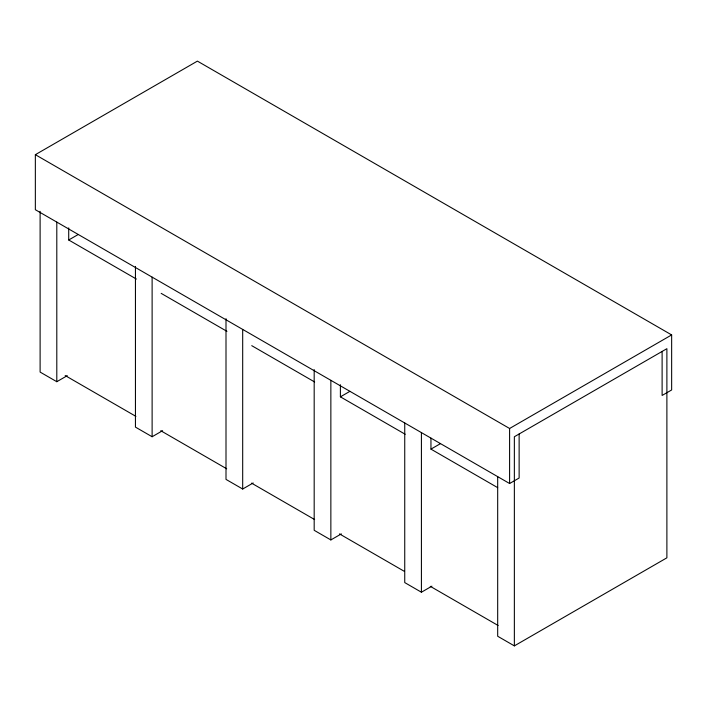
<?xml version="1.0" encoding="UTF-8"?>
<svg xmlns="http://www.w3.org/2000/svg" width="707" height="707" viewBox="0 0 707 707"><rect width="100%" height="100%" fill="white"/><g stroke="black" fill="none" stroke-linecap="round" stroke-linejoin="round"><path stroke-width="1.06" d="M519.132 433.992L519.132 478.02L509.597 483.517L35.35 209.714L35.35 154.683L197.403 61.12L671.65 334.924L671.65 389.964L662.114 395.46L662.114 351.432M68.712 227.884L68.712 239.991L78.247 234.485M40.113 211.366L40.113 372.076L56.799 381.709L67.28 375.656M135.444 266.406L135.444 427.116L152.12 436.74L162.61 430.687M340.394 384.732L340.394 396.839L349.93 391.333M226.001 318.689L226.001 479.399L242.687 489.023L253.168 482.969M430.952 438.119L430.952 449.122L440.488 443.625M35.35 154.683L509.597 428.486L671.65 334.924M314.182 369.593L314.182 530.303L330.858 539.936L341.348 533.882M404.74 422.98L404.74 582.586L421.416 592.219L431.906 586.165M514.36 645.88L666.887 557.823L666.887 348.684L514.36 436.74L514.36 645.88L497.684 636.247L497.684 476.642M68.712 239.991L136.398 279.062M161.178 293.37L226.956 331.344M251.736 345.661L314.65 381.983M340.394 396.839L405.217 434.266M430.952 449.122L497.684 487.653M65.177 375.541L135.903 416.37M160.754 430.713L226.7 468.794M251.542 483.137L314.624 519.557M339.475 533.9L404.466 571.424M430.271 586.324L498.126 625.501M509.597 428.486L509.597 483.517M421.416 432.613L421.416 592.219M330.858 380.331L330.858 539.936M242.687 329.418L242.687 489.023M152.12 277.135L152.12 436.74M56.799 222.104L56.799 381.709"/></g></svg>
